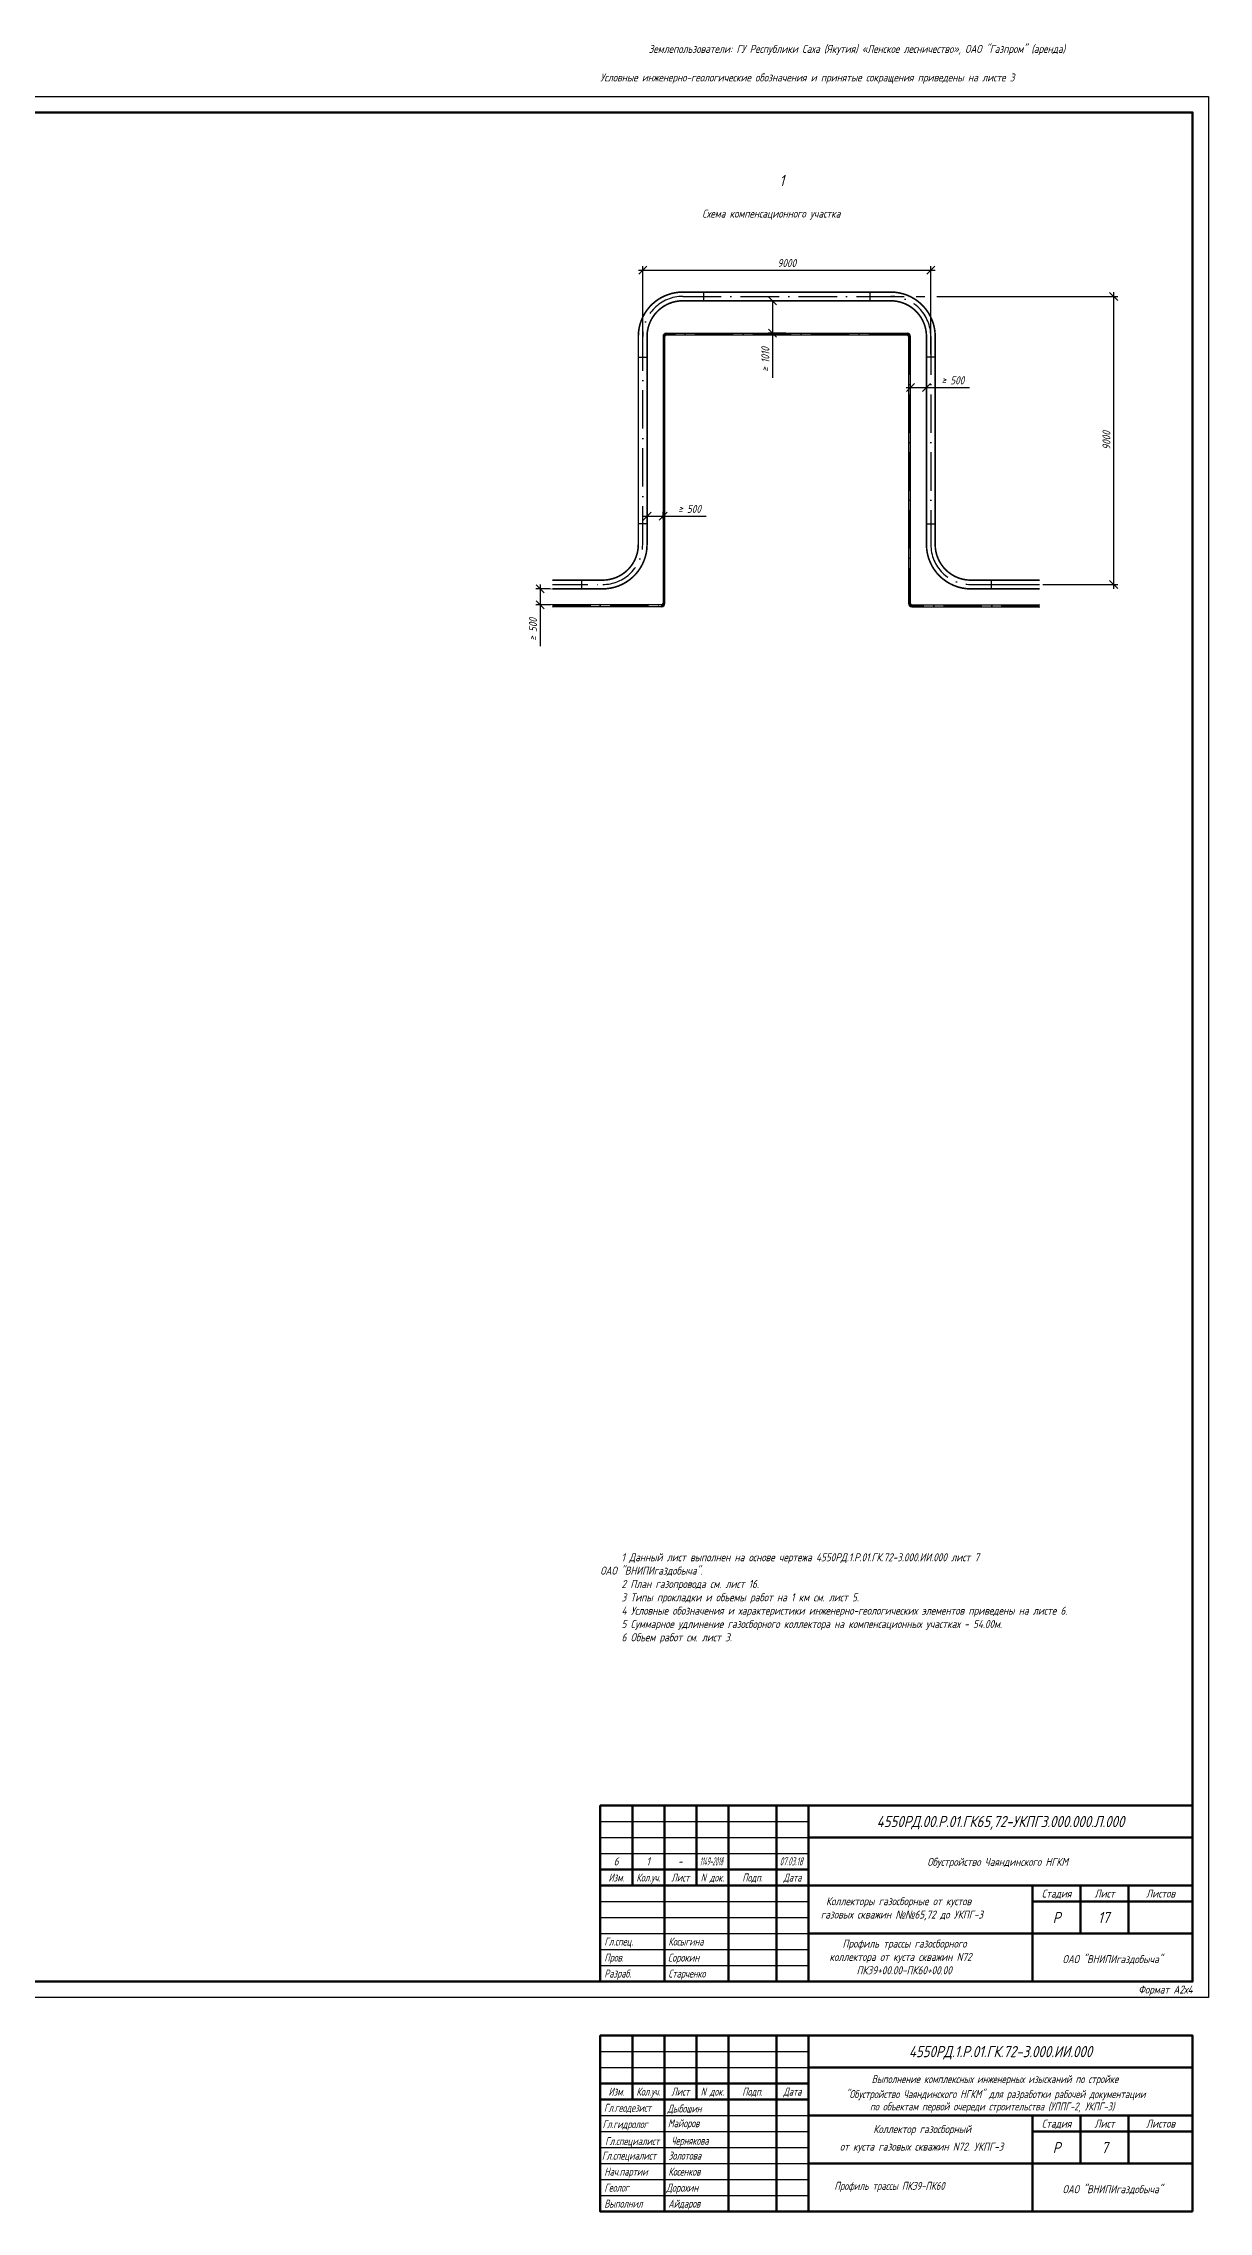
# Model space of a CAD drawing. Extents: x 0 to 1705, y -46 to 631.
# Drawn here: x 1342 to 1705, y -46 to 631 of the extents above; entities that cross this region are included whole.
import ezdxf
from ezdxf import colors
from ezdxf.entities.mleader import LeaderData, LeaderLine
from ezdxf.enums import TextEntityAlignment as Align
from ezdxf.math import Vec2, Vec3

# ---------------------------------------------------------------- set-up
doc = ezdxf.new("R2010")
doc.units = 0
doc.linetypes.add('ACAD_ISO10W100', pattern=[18, 12, -3, 0, -3])
for name, color, linetype in [('Изм.6', 6, 'Continuous'), ('ОМГ_текст', 1, 'Continuous'), ('ТХ-Л', 140, 'Continuous')]:
    doc.layers.add(name, color=color, linetype=linetype)
doc.layers.add('ИИ_ОФОРМЛЕНИЕ_025', color=7, linetype='Continuous', lineweight=25)
doc.layers.add('ИИ_ТЕКСТ_025', color=7, linetype='Continuous', lineweight=25)
doc.styles.add('VNIPISIMPLEXCUR', font='simplex.shx', dxfattribs={"width": 0.8, "oblique": 15})
doc.dimstyles.new('Алекс', dxfattribs={"dimtxt": 2.5, "dimasz": 2.5, "dimexe": 1.33, "dimexo": 1, "dimgap": 1, "dimtad": 1, "dimdec": 0, "dimlfac": 100, "dimrnd": 1, "dimzin": 0, "dimdsep": 46, "dimtxsty": 'Standard', "dimblk": 'OBLIQUE', "dimcen": 2.5, "dimdle": 1.33, "dimadec": 0, "dimazin": 0, "dimtfac": 1, "dimtdec": 0, "dimtofl": 0, "dimtmove": 0, "dimatfit": 3, "dimfxl": 1, "dimtolj": 1, "dimtzin": 0, "dimarcsym": 0})

# ---------------------------------------------------------------- blocks, each defined once
blk = doc.blocks.new('ИИ03А2Х4')
at = {"color": 0, "linetype": 'Continuous', "lineweight": 25}
blk.add_lwpolyline([(0, 0), (0, 594), (1682, 594), (1682, 0)], close=True, dxfattribs=at)
at = {"color": 0, "linetype": 'Continuous', "lineweight": 50}
blk.add_lwpolyline([(20, 5), (20, 589), (1677, 589), (1677, 5)], close=True, dxfattribs=at)
at = {"color": 0, "linetype": 'Continuous', "style": 'VNIPISIMPLEXCUR', "oblique": 15, "width": 0.8, "flags": 8}
blk.add_attdef('FORMAT', text='', height=2.5, dxfattribs=at).set_placement((1677, 1.25), align=Align.RIGHT)
blk = doc.blocks.new('ИИ01001')
at = {"color": 0, "linetype": 'Continuous', "lineweight": 50, "flags": 128}
blk.add_lwpolyline([(0, 0), (-185, 0), (-185, 55), (0, 55)], close=True, dxfattribs=at)
for points in [[(-175, 35), (-175, 55)], [(-165, 0), (-165, 55)], [(-155, 35), (-155, 55)], [(-145, 0), (-145, 55)], [(-130, 0), (-130, 55)], [(-120, 0), (-120, 55)], [(-120, 45), (0, 45)], [(-185, 40), (-120, 40)], [(-185, 35), (-120, 35)], [(-120, 30), (0, 30)], [(-50, 0), (-50, 30)], [(-35, 15), (-35, 30)], [(-20, 15), (-20, 30)], [(-50, 25), (0, 25)], [(-120, 15), (0, 15)]]:
    blk.add_lwpolyline(points, dxfattribs=at)
at = {"color": 0, "linetype": 'Continuous', "lineweight": 25, "flags": 128}
for points in [[(-185, 50), (-120, 50)], [(-185, 45), (-120, 45)], [(-185, 30), (-120, 30)], [(-185, 25), (-120, 25)], [(-185, 20), (-120, 20)], [(-185, 15), (-120, 15)], [(-185, 10), (-120, 10)], [(-185, 5), (-120, 5)]]:
    blk.add_lwpolyline(points, dxfattribs=at)
at = {"color": 0, "lineweight": 25, "style": 'VNIPISIMPLEXCUR', "oblique": 15}
for s, width, p in [('Изм.', 0.7, (-180, 36.25)), ('Кол.уч.', 0.7, (-170, 36.25)), ('Лист', 0.7, (-160, 36.25)), ('N док.', 0.7, (-150, 36.25)), ('Подп.', 0.7, (-137.5, 36.25)), ('Дата', 0.7, (-125, 36.25)), ('Стадия', 0.8, (-42.5, 26.25)), ('Лист', 0.8, (-27.5, 26.25)), ('Листов', 0.8, (-10, 26.25)), ('ОАО "ВНИПИгаздобыча"', 0.8, (-25, 5.75))]:
    blk.add_text(s, height=2.5, dxfattribs=dict(at, width=width)).set_placement(p, align=Align.CENTER)
at = {"color": 0, "lineweight": 25, "style": 'VNIPISIMPLEXCUR', "oblique": 15, "flags": 8}
for tag, width, p in [('А14_3', 0.7, (-180, 51.25)), ('А14_2', 0.7, (-180, 46.25)), ('А16_3', 0.7, (-160, 51.25)), ('А16_2', 0.7, (-160, 46.25)), ('А18_3', 0.7, (-137.5, 51.25)), ('А18_2', 0.7, (-137.5, 46.25)), ('А19_3', 0.5, (-125, 51.25)), ('А19_2', 0.5, (-125, 46.25)), ('А14_1', 0.7, (-180, 41.25)), ('А16_1', 0.7, (-160, 41.25)), ('А18_1', 0.7, (-137.5, 41.25)), ('А19_1', 0.5, (-125, 41.25)), ('А2_1', 0.8, (-60, 41.25)), ('А2_2', 0.8, (-60, 36.25)), ('А3_1', 0.8, (-85, 26.25)), ('А2_3', 0.8, (-60, 31.25)), ('А3_2', 0.8, (-85, 21.25)), ('А3_3', 0.8, (-85, 16.25)), ('А4_1', 0.8, (-85, 11.25)), ('А4_2', 0.8, (-85, 6.25)), ('А4_3', 0.8, (-85, 1.25))]:
    blk.add_attdef(tag, text='', height=2.5, dxfattribs=dict(at, width=width)).set_placement(p, align=Align.CENTER)
at = {"color": 0, "lineweight": 35, "style": 'VNIPISIMPLEXCUR', "oblique": 15, "width": 0.8, "flags": 8}
for tag, p in [('А1', (-60, 48.25)), ('А6', (-42.5, 18.25)), ('А7', (-27.5, 18.25)), ('А8', (-10, 18.25))]:
    blk.add_attdef(tag, text='', height=3.5, dxfattribs=at).set_placement(p, align=Align.CENTER)
at = {"color": 0, "lineweight": 25, "style": 'VNIPISIMPLEXCUR', "oblique": 15, "width": 0.7, "flags": 8}
for tag, p in [('А10_7', (-183.75, 31.25)), ('А10_6', (-183.75, 26.25)), ('А11_7', (-163.75, 31.25)), ('А11_6', (-163.75, 26.25)), ('А10_5', (-183.75, 21.25)), ('А11_5', (-163.75, 21.25)), ('А10_4', (-183.75, 16.25)), ('А10_3', (-183.75, 11.25)), ('А11_4', (-163.75, 16.25)), ('А11_3', (-163.75, 11.25)), ('А10_2', (-183.75, 6.25)), ('А11_2', (-163.75, 6.25)), ('А10_1', (-183.75, 1.25)), ('А11_1', (-163.75, 1.25))]:
    blk.add_attdef(tag, p, '', height=2.5, dxfattribs=at)
blk = doc.blocks.new('_Oblique')
at = {"color": 0, "linetype": 'ByBlock', "lineweight": -2}
blk.add_line((-0.5, -0.5), (0.5, 0.5), dxfattribs=at)
blk = doc.blocks.new('*D35')
at = {"layer": 'Defpoints', "color": 0, "transparency": 16777216}
for p in [(1618.73, 560.12), (1528.73, 532.95), (1618.73, 532.95)]:
    blk.add_point(p, dxfattribs=at)
at = {"layer": 'ТХ-Л', "color": 0, "lineweight": -2, "transparency": 16777216}
for p, q in [((1527.4, 560.12), (1620.06, 560.12)), ((1528.73, 533.95), (1528.73, 561.45)), ((1618.73, 533.95), (1618.73, 561.45))]:
    blk.add_line(p, q, dxfattribs=at)
at = {"layer": 'ТХ-Л', "color": 0, "lineweight": -2, "transparency": 16777216, "xscale": 2.5, "yscale": 2.5, "zscale": 2.5, "rotation": 180}
blk.add_blockref('_Oblique', (1528.73, 560.12), dxfattribs=at)
at = {"layer": 'ТХ-Л', "color": 0, "lineweight": -2, "transparency": 16777216, "xscale": 2.5, "yscale": 2.5, "zscale": 2.5}
blk.add_blockref('_Oblique', (1618.73, 560.12), dxfattribs=at)
at = {"layer": 'ТХ-Л', "color": 0, "transparency": 16777216, "insert": (1573.73, 562.37), "char_height": 2.5, "attachment_point": 5, "style": 'VNIPISIMPLEXCUR'}
blk.add_mtext('\\A1;9000', dxfattribs=at)
blk = doc.blocks.new('*D36')
at = {"layer": 'Defpoints', "color": 0, "transparency": 16777216}
for p in [(1599.73, 551.95), (1637.73, 461.95), (1675.84, 461.95)]:
    blk.add_point(p, dxfattribs=at)
at = {"layer": 'ТХ-Л', "color": 0, "lineweight": -2, "transparency": 16777216}
for p, q in [((1600.73, 551.95), (1610.36, 551.95)), ((1614.11, 551.95), (1616.86, 551.95)), ((1620.61, 551.95), (1677.17, 551.95)), ((1675.84, 553.28), (1675.84, 460.62)), ((1638.73, 461.95), (1677.17, 461.95))]:
    blk.add_line(p, q, dxfattribs=at)
at = {"layer": 'ТХ-Л', "color": 0, "lineweight": -2, "transparency": 16777216, "xscale": 2.5, "yscale": 2.5, "zscale": 2.5}
for p, rotation in [((1675.84, 551.95), 90), ((1675.84, 461.95), 270)]:
    blk.add_blockref('_Oblique', p, dxfattribs=dict(at, rotation=rotation))
at = {"layer": 'ТХ-Л', "color": 0, "transparency": 16777216, "insert": (1673.59, 506.95), "char_height": 2.5, "attachment_point": 5, "rotation": 90, "style": 'VNIPISIMPLEXCUR'}
blk.add_mtext('\\A1;9000', dxfattribs=at)
blk = doc.blocks.new('*D31')
at = {"layer": 'Defpoints', "color": 0, "transparency": 16777216}
for p in [(1530.1, 483.33), (1535.1, 483.33), (1535.1, 481.41)]:
    blk.add_point(p, dxfattribs=at)
at = {"layer": 'ТХ-Л', "color": 0, "lineweight": -2, "transparency": 16777216}
for p, q in [((1528.77, 483.33), (1535.1, 483.33)), ((1530.1, 484.33), (1530.1, 484.66)), ((1535.1, 482.41), (1535.1, 484.66)), ((1535.1, 483.33), (1548.53, 483.33))]:
    blk.add_line(p, q, dxfattribs=at)
at = {"layer": 'ТХ-Л', "color": 0, "lineweight": -2, "transparency": 16777216, "xscale": 2.5, "yscale": 2.5, "zscale": 2.5, "rotation": 180}
blk.add_blockref('_Oblique', (1530.1, 483.33), dxfattribs=at)
at = {"layer": 'ТХ-Л', "color": 0, "lineweight": -2, "transparency": 16777216, "xscale": 2.5, "yscale": 2.5, "zscale": 2.5}
blk.add_blockref('_Oblique', (1535.1, 483.33), dxfattribs=at)
at = {"layer": 'ТХ-Л', "color": 0, "transparency": 16777216, "insert": (1543.35, 485.58), "char_height": 2.5, "attachment_point": 5, "style": 'VNIPISIMPLEXCUR'}
blk.add_mtext('\\A1;≥ 500', dxfattribs=at)
blk = doc.blocks.new('*D32')
at = {"layer": 'Defpoints', "color": 0, "transparency": 16777216}
for p in [(1496.7, 455.59), (1502.05, 460.59), (1502.05, 455.59)]:
    blk.add_point(p, dxfattribs=at)
at = {"layer": 'ТХ-Л', "color": 0, "lineweight": -2, "transparency": 16777216}
for p, q in [((1496.7, 461.92), (1496.7, 455.59)), ((1501.05, 460.59), (1495.37, 460.59)), ((1501.05, 455.59), (1495.37, 455.59)), ((1496.7, 455.59), (1496.7, 442.73))]:
    blk.add_line(p, q, dxfattribs=at)
at = {"layer": 'ТХ-Л', "color": 0, "lineweight": -2, "transparency": 16777216, "xscale": 2.5, "yscale": 2.5, "zscale": 2.5}
for p, rotation in [((1496.7, 460.59), 90), ((1496.7, 455.59), 270)]:
    blk.add_blockref('_Oblique', p, dxfattribs=dict(at, rotation=rotation))
at = {"layer": 'ТХ-Л', "color": 0, "transparency": 16777216, "insert": (1494.45, 447.91), "char_height": 2.5, "attachment_point": 5, "rotation": 90, "style": 'VNIPISIMPLEXCUR'}
blk.add_mtext('\\A1;≥ 500', dxfattribs=at)
blk = doc.blocks.new('*D33')
at = {"layer": 'Defpoints', "color": 0, "transparency": 16777216}
for p in [(1569.28, 550.59), (1574.43, 550.59), (1574.43, 540.49)]:
    blk.add_point(p, dxfattribs=at)
at = {"layer": 'ТХ-Л', "color": 0, "lineweight": -2, "transparency": 16777216}
for p, q in [((1573.43, 550.59), (1567.95, 550.59)), ((1569.28, 550.59), (1569.28, 539.16)), ((1573.43, 540.49), (1567.95, 540.49)), ((1569.28, 540.49), (1569.28, 526.49))]:
    blk.add_line(p, q, dxfattribs=at)
at = {"layer": 'ТХ-Л', "color": 0, "lineweight": -2, "transparency": 16777216, "xscale": 2.5, "yscale": 2.5, "zscale": 2.5}
for p, rotation in [((1569.28, 550.59), 90), ((1569.28, 540.49), 270)]:
    blk.add_blockref('_Oblique', p, dxfattribs=dict(at, rotation=rotation))
at = {"layer": 'ТХ-Л', "color": 0, "transparency": 16777216, "insert": (1567.03, 532.24), "char_height": 2.5, "attachment_point": 5, "rotation": 90, "style": 'VNIPISIMPLEXCUR'}
blk.add_mtext('\\A1;≥ 1010', dxfattribs=at)
blk = doc.blocks.new('*D34')
at = {"layer": 'Defpoints', "color": 0, "transparency": 16777216}
for p in [(1612.37, 523.49), (1617.37, 523.49), (1617.37, 521.57)]:
    blk.add_point(p, dxfattribs=at)
at = {"layer": 'ТХ-Л', "color": 0, "lineweight": -2, "transparency": 16777216}
for p, q in [((1611.04, 523.49), (1617.37, 523.49)), ((1612.37, 524.49), (1612.37, 524.82)), ((1617.37, 522.57), (1617.37, 524.82)), ((1617.37, 523.49), (1630.8, 523.49))]:
    blk.add_line(p, q, dxfattribs=at)
at = {"layer": 'ТХ-Л', "color": 0, "lineweight": -2, "transparency": 16777216, "xscale": 2.5, "yscale": 2.5, "zscale": 2.5, "rotation": 180}
blk.add_blockref('_Oblique', (1612.37, 523.49), dxfattribs=at)
at = {"layer": 'ТХ-Л', "color": 0, "lineweight": -2, "transparency": 16777216, "xscale": 2.5, "yscale": 2.5, "zscale": 2.5}
blk.add_blockref('_Oblique', (1617.37, 523.49), dxfattribs=at)
at = {"layer": 'ТХ-Л', "color": 0, "transparency": 16777216, "insert": (1625.62, 525.74), "char_height": 2.5, "attachment_point": 5, "style": 'VNIPISIMPLEXCUR'}
blk.add_mtext('\\A1;≥ 500', dxfattribs=at)

msp = doc.modelspace()

# ---------------------------------------------------------------- linework, layer by layer
at = {"layer": 'ИИ_ОФОРМЛЕНИЕ_025', "linetype": 'Continuous', "lineweight": 50, "flags": 128}
msp.add_lwpolyline([(1700.499, 25.453), (1515.499, 25.453), (1515.499, 80.453), (1700.499, 80.453)], close=True, dxfattribs=at)
at = {"layer": 'ИИ_ОФОРМЛЕНИЕ_025', "linetype": 'Continuous', "lineweight": 25, "flags": 128}
for points in [[(1515.499, 75.453), (1580.499, 75.453)], [(1515.499, 70.453), (1580.499, 70.453)], [(1515.499, 65.453), (1580.499, 65.453)], [(1515.499, 55.453), (1580.499, 55.453)], [(1515.499, 50.453), (1580.499, 50.453)], [(1515.499, 45.453), (1580.499, 45.453)], [(1515.499, 40.453), (1580.499, 40.453)], [(1515.499, 35.453), (1580.499, 35.453)], [(1515.499, 30.453), (1580.499, 30.453)]]:
    msp.add_lwpolyline(points, dxfattribs=at)
at = {"layer": 'ИИ_ОФОРМЛЕНИЕ_025', "linetype": 'Continuous', "lineweight": 50, "flags": 128}
for points in [[(1525.499, 55.453), (1525.499, 80.453)], [(1535.499, 25.453), (1535.499, 80.453)], [(1545.499, 55.453), (1545.499, 80.453)], [(1555.499, 25.453), (1555.499, 80.453)], [(1570.499, 25.453), (1570.499, 80.453)], [(1580.499, 25.453), (1580.499, 80.453)], [(1580.499, 70.453), (1700.499, 70.453)], [(1515.499, 60.453), (1580.499, 60.453)], [(1515.499, 55.453), (1580.499, 55.453)], [(1580.499, 55.453), (1700.499, 55.453)], [(1650.499, 25.453), (1650.499, 55.453)], [(1665.499, 40.453), (1665.499, 55.453)], [(1680.499, 40.453), (1680.499, 55.453)], [(1650.499, 50.453), (1700.499, 50.453)], [(1580.499, 40.453), (1700.499, 40.453)]]:
    msp.add_lwpolyline(points, dxfattribs=at)
at = {"layer": 'ТХ-Л', "linetype": 'ACAD_ISO10W100'}
for p, q in [((1535.381, 539.454), (1535.381, 456.054)), ((1611.331, 540.204), (1536.131, 540.204)), ((1612.081, 539.454), (1612.081, 456.054)), ((1500.491, 455.304), (1534.631, 455.304)), ((1652.74, 455.29), (1612.831, 455.29))]:
    msp.add_line(p, q, dxfattribs=at)
msp.add_lwpolyline([(1499.602, 461.954), (1516.231, 461.954, 0.4142136), (1528.731, 474.454), (1528.731, 539.454, -0.4142136), (1541.231, 551.954), (1606.231, 551.954, -0.4142136), (1618.731, 539.454), (1618.731, 474.448, 0.4140655), (1631.225, 461.948), (1655.387, 461.953)], format="xyb", dxfattribs=at)
at = {"layer": 'ТХ-Л', "const_width": 0.5}
for points in [[(1500.491, 463.319), (1516.231, 463.319, 0.4142136), (1527.366, 474.454), (1527.366, 539.454, -0.4142136), (1541.231, 553.319), (1606.231, 553.319, -0.4142136), (1620.096, 539.454), (1620.096, 474.448, 0.4140655), (1631.225, 463.313), (1652.74, 463.302)], [(1500.491, 460.589), (1516.231, 460.589, 0.4142136), (1530.096, 474.454), (1530.096, 539.454, -0.4142136), (1541.231, 550.589), (1606.231, 550.589, -0.4142136), (1617.366, 539.454), (1617.366, 474.448, 0.4140655), (1631.224, 460.583), (1652.739, 460.572)]]:
    msp.add_lwpolyline(points, format="xyb", dxfattribs=at)
at = {"layer": 'ТХ-Л', "ltscale": 100}
for points in [[(1547.731, 553.319), (1547.731, 550.589)], [(1599.731, 553.319), (1599.731, 550.589)], [(1535.666, 539.454), (1535.096, 539.454)], [(1535.096, 539.454), (1535.096, 456.054)], [(1535.666, 456.054), (1535.666, 539.454)], [(1536.131, 539.919), (1536.131, 540.489)], [(1536.131, 540.489), (1611.331, 540.489)], [(1536.131, 539.919), (1611.331, 539.919)], [(1611.331, 539.919), (1611.331, 540.489)], [(1611.796, 539.454), (1612.366, 539.454)], [(1611.796, 539.454), (1611.796, 456.054)], [(1612.366, 456.054), (1612.366, 539.454)], [(1527.366, 532.954), (1530.096, 532.954)], [(1620.096, 532.954), (1617.366, 532.954)], [(1530.096, 480.954), (1527.366, 480.954)], [(1617.366, 480.954), (1620.096, 480.954)], [(1509.731, 460.589), (1509.731, 463.319)], [(1637.731, 460.589), (1637.731, 463.319)], [(1534.631, 455.589), (1500.491, 455.589)], [(1534.631, 455.019), (1500.491, 455.019)], [(1534.631, 455.589), (1534.631, 455.019)], [(1535.096, 456.054), (1535.666, 456.054)], [(1612.366, 456.04), (1611.796, 456.04)], [(1612.831, 455.575), (1612.831, 455.005)], [(1612.831, 455.575), (1652.74, 455.575)], [(1612.831, 455.005), (1652.74, 455.005)]]:
    msp.add_lwpolyline(points, dxfattribs=at)
for centre, radius, start, end in [((1536.131, 539.454), 1.035, 90, 180), ((1536.131, 539.454), 0.75, 90, 180), ((1536.131, 539.454), 0.465, 90, 180), ((1611.331, 539.454), 1.035, 0, 90), ((1611.331, 539.454), 0.75, 0, 90), ((1611.331, 539.454), 0.465, 0, 90), ((1534.631, 456.054), 0.75, 270, 0), ((1534.631, 456.054), 1.035, 270, 0), ((1534.631, 456.054), 0.465, 270, 0), ((1612.831, 456.04), 1.035, 180, 270), ((1612.831, 456.04), 0.75, 180, 270), ((1612.831, 456.04), 0.465, 180, 270)]:
    msp.add_arc(centre, radius, start, end, dxfattribs=at)

# ---------------------------------------------------------------- block references
at = {"layer": 'ИИ_ОФОРМЛЕНИЕ_025'}
msp.add_blockref('ИИ03А2Х4', (23.499, 20.453), dxfattribs=at).add_auto_attribs({'FORMAT': 'Формат А2х4'})
ref = msp.add_blockref('ИИ01001', (1700.499, -46.432), dxfattribs=at)
ref.add_attrib('А1', '4550РД.1.Р.01.ГК.72-3.000.ИИ.000', dxfattribs={"layer": '0', "color": 0, "linetype": 'Continuous', "lineweight": 35, "height": 3.5, "style": 'VNIPISIMPLEXCUR', "oblique": 15, "width": 0.8, "flags": 8}).set_placement((1640.499, 1.818), align=Align.CENTER)
ref.add_attrib('А2_1', 'Выполнение комплексных инженерных изысканий по стройке', dxfattribs={"layer": '0', "color": 0, "linetype": 'Continuous', "lineweight": 25, "height": 2.5, "style": 'VNIPISIMPLEXCUR', "oblique": 15, "width": 0.75, "flags": 8}).set_placement((1638.754, -6.25), align=Align.CENTER)
ref.add_attrib('А2_2', ' "Обустройство Чаяндинского НГКМ" для разработки рабочей документации  ', dxfattribs={"layer": '0', "color": 0, "linetype": 'Continuous', "lineweight": 25, "height": 2.5, "style": 'VNIPISIMPLEXCUR', "oblique": 15, "width": 0.75, "flags": 8}).set_placement((1639.604, -10.953), align=Align.CENTER)
ref.add_attrib('А2_3', 'по объектам первой очереди строительства (УППГ-2, УКПГ-3)', dxfattribs={"layer": '0', "color": 0, "linetype": 'Continuous', "lineweight": 25, "height": 2.5, "style": 'VNIPISIMPLEXCUR', "oblique": 15, "width": 0.75, "flags": 8}).set_placement((1637.899, -14.819), align=Align.CENTER)
ref.add_attrib('А3_1', 'Коллектор газосборный', dxfattribs={"layer": '0', "color": 0, "linetype": 'Continuous', "lineweight": 25, "height": 2.5, "style": 'VNIPISIMPLEXCUR', "oblique": 15, "width": 0.8, "flags": 8}).set_placement((1616.043, -21.884), align=Align.CENTER)
ref.add_attrib('А3_2', 'от куста газовых скважин N72. УКПГ-3', dxfattribs={"layer": '0', "color": 0, "linetype": 'Continuous', "lineweight": 25, "height": 2.5, "style": 'VNIPISIMPLEXCUR', "oblique": 15, "width": 0.8, "flags": 8}).set_placement((1615.85, -27.37), align=Align.CENTER)
ref.add_attrib('А4_2', 'Профиль трассы ПК39-ПК60', (1588.598, -39.633), dxfattribs={"layer": '0', "color": 0, "linetype": 'Continuous', "lineweight": 25, "height": 2.5, "style": 'VNIPISIMPLEXCUR', "oblique": 15, "width": 0.75, "flags": 8})
ref.add_attrib('А6', 'Р', dxfattribs={"layer": '0', "color": 0, "linetype": 'Continuous', "lineweight": 35, "height": 3.5, "style": 'VNIPISIMPLEXCUR', "oblique": 15, "width": 0.8, "flags": 8}).set_placement((1657.999, -28.182), align=Align.CENTER)
ref.add_attrib('А7', '7', dxfattribs={"layer": '0', "color": 0, "linetype": 'Continuous', "lineweight": 35, "height": 3.5, "style": 'VNIPISIMPLEXCUR', "oblique": 15, "width": 0.8, "flags": 8}).set_placement((1672.999, -28.182), align=Align.CENTER)
ref.add_attrib('А10_1', 'Выполнил', (1516.749, -45.182), dxfattribs={"layer": '0', "color": 0, "linetype": 'Continuous', "lineweight": 25, "height": 2.5, "style": 'VNIPISIMPLEXCUR', "oblique": 15, "width": 0.7, "flags": 8})
ref.add_attrib('А11_1', 'Айдаров', (1536.749, -45.182), dxfattribs={"layer": '0', "color": 0, "linetype": 'Continuous', "lineweight": 25, "height": 2.5, "style": 'VNIPISIMPLEXCUR', "oblique": 15, "width": 0.7, "flags": 8})
ref.add_attrib('А10_2', 'Геолог', (1516.749, -40.182), dxfattribs={"layer": '0', "color": 0, "linetype": 'Continuous', "lineweight": 25, "height": 2.5, "style": 'VNIPISIMPLEXCUR', "oblique": 15, "width": 0.7, "flags": 8})
ref.add_attrib('А11_2', 'Дорохин', (1536.092, -40.207), dxfattribs={"layer": '0', "color": 0, "linetype": 'Continuous', "lineweight": 25, "height": 2.5, "style": 'VNIPISIMPLEXCUR', "oblique": 15, "width": 0.75, "flags": 8})
ref.add_attrib('А10_3', 'Нач.партии', (1516.749, -35.182), dxfattribs={"layer": '0', "color": 0, "linetype": 'Continuous', "lineweight": 25, "height": 2.5, "style": 'VNIPISIMPLEXCUR', "oblique": 15, "width": 0.7, "flags": 8})
ref.add_attrib('А11_3', 'Косенков', (1536.749, -35.182), dxfattribs={"layer": '0', "color": 0, "linetype": 'Continuous', "lineweight": 25, "height": 2.5, "style": 'VNIPISIMPLEXCUR', "oblique": 15, "width": 0.7, "flags": 8})
ref.add_attrib('А10_4', 'Гл.специалист', (1516.012, -30.182), dxfattribs={"layer": '0', "color": 0, "linetype": 'Continuous', "lineweight": 25, "height": 2.5, "style": 'VNIPISIMPLEXCUR', "oblique": 15, "width": 0.65, "flags": 8})
ref.add_attrib('А11_4', 'Золотова ', (1536.749, -30.182), dxfattribs={"layer": '0', "color": 0, "linetype": 'Continuous', "lineweight": 25, "height": 2.5, "style": 'VNIPISIMPLEXCUR', "oblique": 15, "width": 0.7, "flags": 8})
ref.add_attrib('А10_5', 'Гл.специалист', dxfattribs={"layer": '0', "color": 0, "linetype": 'Continuous', "lineweight": 25, "height": 2.5, "style": 'VNIPISIMPLEXCUR', "oblique": 15, "width": 0.65, "flags": 8}).set_placement((1525.435, -25.661), align=Align.CENTER)
ref.add_attrib('А11_5', 'Чернякова', dxfattribs={"layer": '0', "color": 0, "linetype": 'Continuous', "lineweight": 25, "height": 2.5, "style": 'VNIPISIMPLEXCUR', "oblique": 15, "width": 0.7, "flags": 8}).set_placement((1543.494, -25.516), align=Align.CENTER)
ref.add_attrib('А10_6', 'Гл.гидролог', (1516.193, -20.359), dxfattribs={"layer": '0', "color": 0, "linetype": 'Continuous', "lineweight": 25, "height": 2.5, "style": 'VNIPISIMPLEXCUR', "oblique": 15, "width": 0.7, "flags": 8})
ref.add_attrib('А11_6', 'Майоров', (1536.59, -20.07), dxfattribs={"layer": '0', "color": 0, "linetype": 'Continuous', "lineweight": 25, "height": 2.5, "style": 'VNIPISIMPLEXCUR', "oblique": 15, "width": 0.7, "flags": 8})
ref.add_attrib('А10_7', 'Гл.геодезист', (1516.646, -15.242), dxfattribs={"layer": '0', "color": 0, "linetype": 'Continuous', "lineweight": 25, "height": 2.5, "style": 'VNIPISIMPLEXCUR', "oblique": 15, "width": 0.7, "flags": 8})
ref.add_attrib('А11_7', 'Дыбошин', (1536.491, -15.468), dxfattribs={"layer": '0', "color": 0, "linetype": 'Continuous', "lineweight": 25, "height": 2.5, "style": 'VNIPISIMPLEXCUR', "oblique": 15, "width": 0.7, "flags": 8})

# ---------------------------------------------------------------- texts
at = {"color": 4, "ltscale": 100, "insert": (1580.499, 51.803), "char_height": 2.5, "attachment_point": 1, "style": 'VNIPISIMPLEXCUR'}
msp.add_mtext_dynamic_manual_height_columns('\\pi5.4906;Коллекторы газосборные от кустов \\P\\pi3.8713;газовых скважин {\\fArial|b0|i0|c204|p34;№№}65,72 до УКПГ-3', width=69.07635, gutter_width=25, heights=[13.503], dxfattribs=at)
at = {"layer": 'Изм.6', "linetype": 'Continuous', "lineweight": 25, "style": 'VNIPISIMPLEXCUR', "oblique": 15}
for s, width, p in [('6', 0.8, (1520.439, 63.015)), ('1', 0.8, (1530.439, 63.015)), ('-', 0.8, (1540.439, 63.015)), ('1149-2018', 0.4, (1550.14, 63.015)), ('07.03.18', 0.5, (1575.14, 63.015))]:
    msp.add_text(s, height=2.5, dxfattribs=dict(at, width=width)).set_placement(p, align=Align.MIDDLE_CENTER)
at = {"layer": 'ИИ_ОФОРМЛЕНИЕ_025', "style": 'VNIPISIMPLEXCUR', "oblique": 15, "width": 0.8}
msp.add_text('Землепользователи: ГУ Республики Саха (Якутия) «Ленское лесничество», ОАО "Газпром" (аренда) ', height=2.5, dxfattribs=at).set_placement((1596.309, 628.039), align=Align.CENTER)
at = {"layer": 'ИИ_ОФОРМЛЕНИЕ_025', "linetype": 'Continuous', "ltscale": 100, "style": 'VNIPISIMPLEXCUR', "oblique": 15, "width": 0.8}
for s, height, p in [('4550РД.00.Р.01.ГК65,72-УКПГ3.000.000.Л.000', 3.5, (1640.499, 73.703)), ('Обустройство Чаяндинского НГКМ', 2.5, (1639.604, 61.598)), ('Р', 3.5, (1657.999, 43.703)), ('17', 3.5, (1672.706, 43.703))]:
    msp.add_text(s, height=height, dxfattribs=at).set_placement(p, align=Align.CENTER)
at = {"layer": 'ИИ_ОФОРМЛЕНИЕ_025', "lineweight": 25, "style": 'VNIPISIMPLEXCUR', "oblique": 15}
for s, width, p in [('Изм.', 0.7, (1520.499, 56.703)), ('Кол.уч.', 0.7, (1530.499, 56.703)), ('Лист', 0.7, (1540.499, 56.703)), ('N док.', 0.7, (1550.499, 56.703)), ('Подп.', 0.7, (1562.999, 56.703)), ('Дата', 0.7, (1575.499, 56.703)), ('Стадия', 0.8, (1657.999, 51.703)), ('Лист', 0.8, (1672.999, 51.703)), ('Листов', 0.8, (1690.499, 51.703)), ('ОАО "ВНИПИгаздобыча"', 0.8, (1675.499, 31.203))]:
    msp.add_text(s, height=2.5, dxfattribs=dict(at, width=width)).set_placement(p, align=Align.CENTER)
at = {"layer": 'ИИ_ОФОРМЛЕНИЕ_025', "linetype": 'Continuous', "ltscale": 100, "style": 'VNIPISIMPLEXCUR', "oblique": 15}
for s, width, p in [('Гл.спец.', 0.7, (1516.749, 36.703)), ('Пров.', 0.7, (1516.749, 31.703)), ('Сорокин', 0.75, (1536.607, 31.677)), ('Косыгина', 0.7, (1536.749, 36.703)), ('Разраб.', 0.7, (1516.749, 26.703)), ('Старченко', 0.7, (1536.749, 26.703))]:
    msp.add_text(s, height=2.5, dxfattribs=dict(at, width=width)).set_placement(p)
at = {"layer": 'ИИ_ТЕКСТ_025', "style": 'VNIPISIMPLEXCUR', "oblique": 15, "width": 0.8}
msp.add_text('Условные инженерно-геологические обозначения и принятые сокращения приведены на листе 3', height=2.5, dxfattribs=at).set_placement((1515.499, 619.116))
at = {"layer": 'ОМГ_текст', "color": 230, "linetype": 'Continuous', "lineweight": 25, "ltscale": 2, "insert": (1515.499, 159.262), "char_height": 2.5, "width": 185, "attachment_point": 1, "style": 'VNIPISIMPLEXCUR'}
msp.add_mtext('{\\C7;     1 Данный лист выполнен на основе чертежа 4550РД.1.Р.01.ГК.72-3.000.ИИ.000 лист 7 \\PОАО "ВНИПИгаздобыча".\\P     2 План газопровода см. лист 16.\\P     3 Типы прокладки и объемы работ на 1 км см. лист 5.\\P     4 Условные обозначения и характеристики инженерно-геологических элементов приведены на листе 6. \\P    \\C1; \\C0;5\\Fromans|c204; Суммарное удлинение газосборного коллектора на компенсационных участках - \\Fromans|c0;54\\Fromans|c204;.00м.\\Fromans|c0;\\P\\Fsimplex|c204;\\H0.99996x;\\C1;     \\C7;6 Объем работ см. лист 3.}', dxfattribs=at)
at = {"layer": 'ТХ-Л', "ltscale": 100, "insert": (1547.323, 579.081), "char_height": 2.5, "attachment_point": 1, "style": 'VNIPISIMPLEXCUR'}
msp.add_mtext_dynamic_manual_height_columns('Схема компенсационного участка', width=59.36275, gutter_width=12.5, heights=[0], dxfattribs=at)
at = {"layer": 'ТХ-Л', "insert": (1582.43, 38.564), "char_height": 2.5, "attachment_point": 1, "style": 'VNIPISIMPLEXCUR'}
msp.add_mtext_dynamic_manual_height_columns('\\pi8.7181;Профиль трассы газосборного \\P\\pi4.6374;коллектора от куста скважин N72 \\P\\pi13.114;ПК39+00.00-ПК60+00.00', width=65.9124, gutter_width=12.5, heights=[0], dxfattribs=at)

# ---------------------------------------------------------------- dimensions: what is measured, and where the dimension line sits
at = {"layer": 'ТХ-Л'}
dim = msp.add_linear_dim(base=(1618.731, 560.124), p1=(1528.731, 532.954), p2=(1618.731, 532.954), dimstyle='Алекс', override={"dimtxsty": 'VNIPISIMPLEXCUR'}, dxfattribs=at)
dim.commit()
dim.dimension.update_dxf_attribs({"geometry": '*D35', "text_midpoint": (1573.731, 562.374)})
dim = msp.add_linear_dim(base=(1569.279, 550.589), p1=(1574.426, 540.489), p2=(1574.426, 550.589), angle=90, text='≥ <>', dimstyle='Алекс', override={"dimtxsty": 'VNIPISIMPLEXCUR'}, dxfattribs=at)
dim.commit()
dim.dimension.update_dxf_attribs({"geometry": '*D33', "text_midpoint": (1569.279, 532.238), "dimtype": 160})
dim = msp.add_linear_dim(base=(1675.844, 461.954), p1=(1599.731, 551.954), p2=(1637.731, 461.954), angle=90, dimstyle='Алекс', override={"dimtxsty": 'VNIPISIMPLEXCUR'}, dxfattribs=at)
dim.commit()
dim.dimension.update_dxf_attribs({"geometry": '*D36', "text_midpoint": (1673.594, 506.954)})
for base, p1, p2, picture, middle in [((1617.366, 523.487), (1612.366, 523.487), (1617.366, 521.567), '*D34', (1625.617, 523.487)), ((1535.096, 483.326), (1530.096, 483.326), (1535.096, 481.406), '*D31', (1543.347, 483.326))]:
    dim = msp.add_linear_dim(base=base, p1=p1, p2=p2, text='≥ <>', dimstyle='Алекс', override={"dimtxsty": 'VNIPISIMPLEXCUR'}, dxfattribs=at)
    dim.commit()
    dim.dimension.update_dxf_attribs({"geometry": picture, "text_midpoint": middle, "dimtype": 160})
dim = msp.add_linear_dim(base=(1496.7, 455.589), p1=(1502.051, 460.589), p2=(1502.051, 455.589), angle=270, text='≥ <>', dimstyle='Алекс', override={"dimtxsty": 'VNIPISIMPLEXCUR'}, dxfattribs=at)
dim.commit()
dim.dimension.update_dxf_attribs({"geometry": '*D32', "text_midpoint": (1494.45, 447.91)})

# ---------------------------------------------------------------- next in the draw order: wipeouts: each hides what was drawn before it
at = {"ltscale": 100}
for points in [[(1500.491, 460.589), (1500.491, 463.319), (1499.268, 463.653), (1499.268, 460.923)], [(1652.739, 460.572), (1652.739, 463.302), (1653.709, 463.657), (1653.709, 460.927)], [(1500.491, 455.019), (1500.491, 455.589), (1500.085, 455.589), (1500.085, 455.019)], [(1652.74, 455.005), (1652.74, 455.575), (1653.324, 455.575), (1653.324, 455.005)]]:
    msp.add_wipeout(points, dxfattribs=at).dxf.layer = 'ТХ-Л'

# ---------------------------------------------------------------- next in the draw order: leaders
at = {"layer": 'ТХ-Л', "ltscale": 100}
ml = msp.add_multileader_mtext('Standard', dxfattribs=at)
ml.set_content('1\\P', color=256, style='VNIPISIMPLEXCUR')
ml.set_leader_properties()
ml.build(insert=Vec2(0, 0))
ml.multileader.update_dxf_attribs({"leader_type": 0, "has_dogleg": 0, "text_left_attachment_type": 0, "text_right_attachment_type": 0, "dogleg_length": 0.36})
ctx = ml.context
ctx.base_point, ctx.char_height, ctx.plane_origin = Vec3(1569.459, 589.914), 3.5, Vec3(4.435, 1.477)
ctx.left_attachment, ctx.right_attachment = 0, 0
notes = []
notes.append((ctx, [(0, (0, 0, 0), (0, 0), (1, 0), 1, [])]))
ctx.mtext.insert, ctx.mtext.flow_direction = Vec3(1571.459, 589.914), 5
for ctx, leaders in notes:
    for number, flags, end, landing, length, lines in leaders:
        leader = LeaderData()
        leader.index, (leader.has_last_leader_line, leader.has_dogleg_vector, leader.attachment_direction) = number, flags
        leader.last_leader_point, leader.dogleg_vector, leader.dogleg_length = Vec3(end), Vec3(landing), length
        for number, points, colour, breaks in lines:
            line = LeaderLine()
            line.index, line.vertices, line.color, line.breaks = number, Vec3.list(points), colors.encode_raw_color(colour), breaks
            leader.lines.append(line)
        ctx.leaders.append(leader)

doc.saveas('drawing.dxf')
